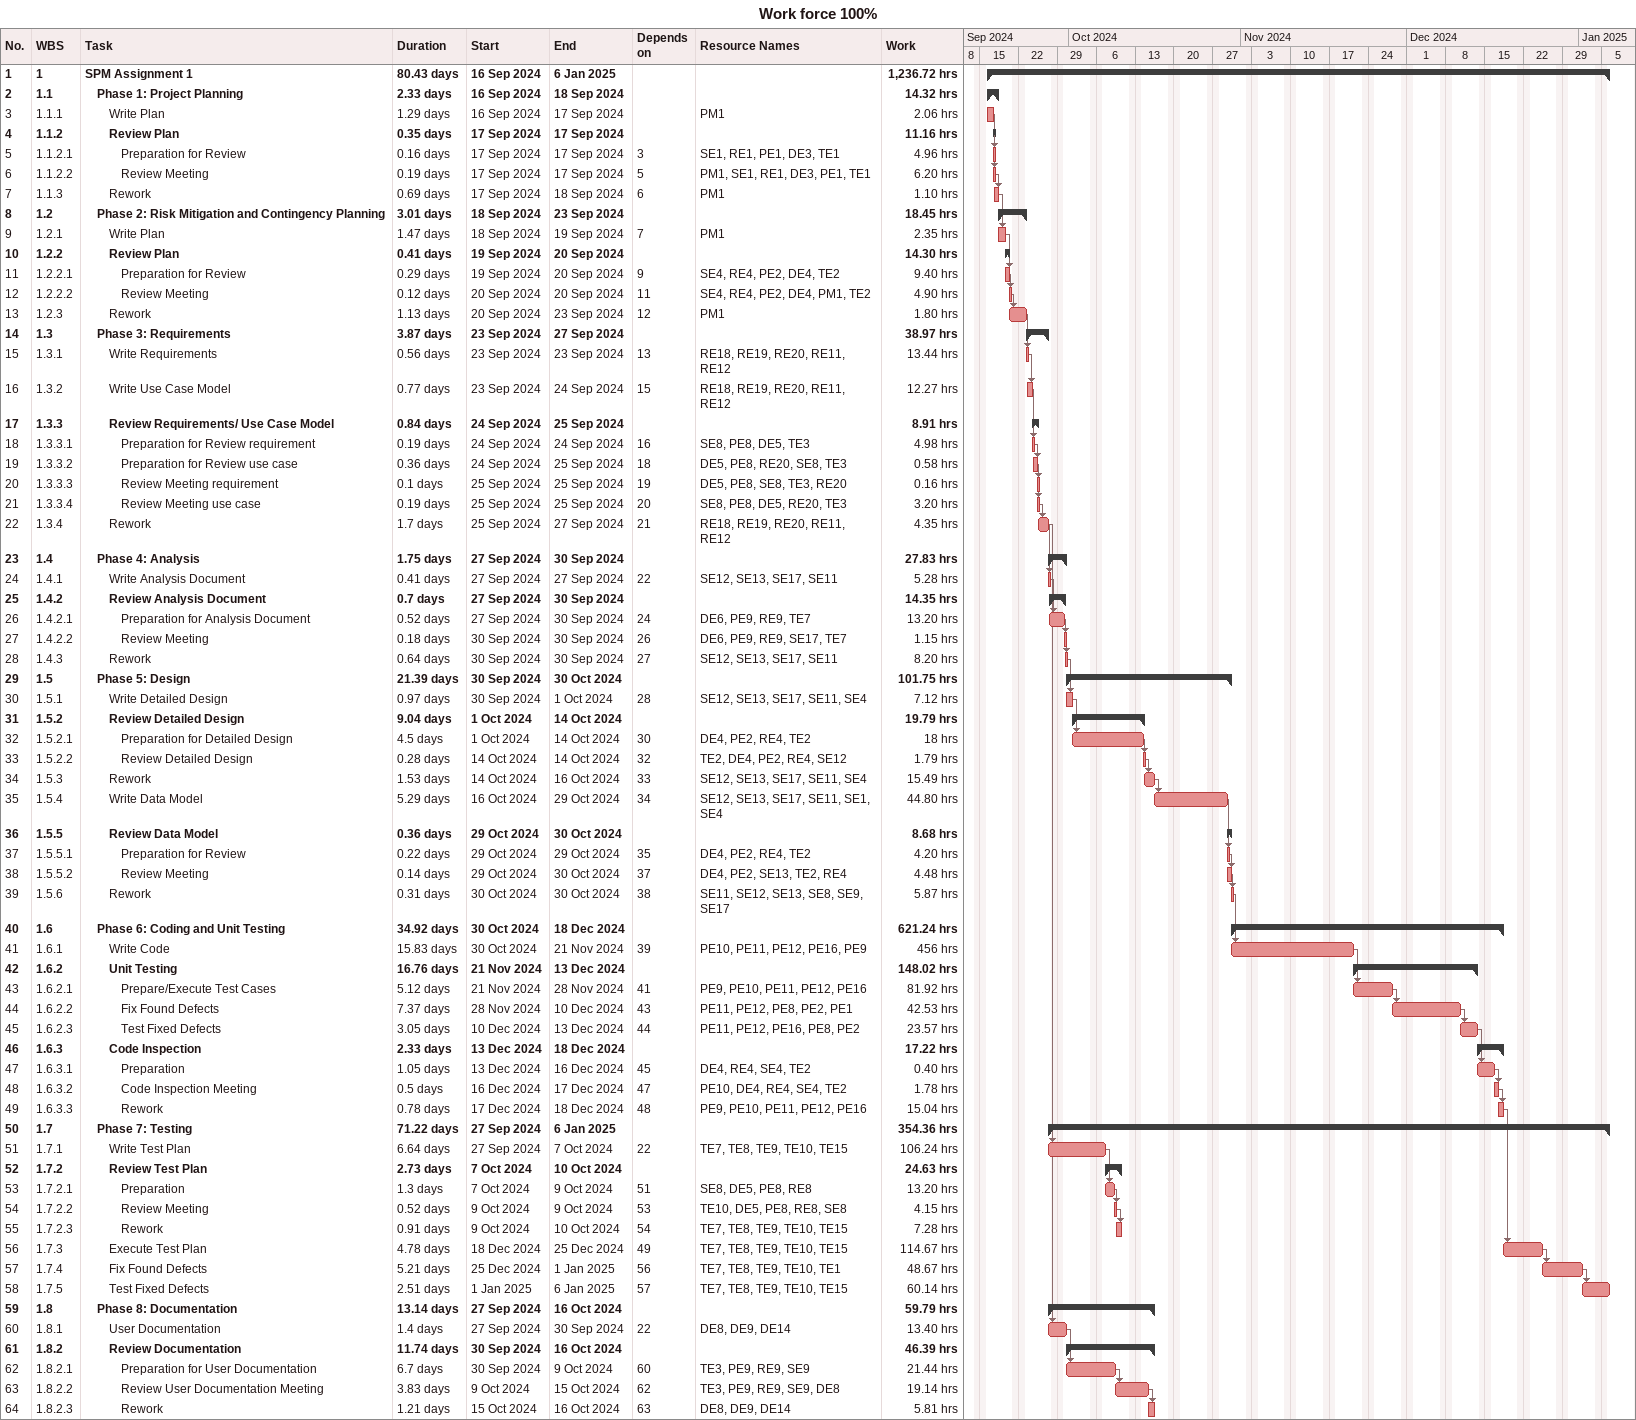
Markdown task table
Work force 100%

| ID | WBS | Task | Duration | Start | Finish | Predecessors | Resources | Work (h) |
|---|---|---|---|---|---|---|---|---|
| 1 | 1 | **SPM Assignment 1** | 80.43d | 2024-09-16 | 2025-01-06 |  |  | 1236.72 |
| 2 | 1.1 | **Phase 1: Project Planning** | 2.33d | 2024-09-16 | 2024-09-18 |  |  | 14.32 |
| 3 | 1.1.1 | Write Plan | 1.29d | 2024-09-16 | 2024-09-17 |  | PM1 | 2.06 |
| 4 | 1.1.2 | **Review Plan** | 0.35d | 2024-09-17 | 2024-09-17 |  |  | 11.16 |
| 5 | 1.1.2.1 | Preparation for Review | 0.16d | 2024-09-17 | 2024-09-17 | 3 | SE1, RE1, PE1, DE3, TE1 | 4.96 |
| 6 | 1.1.2.2 | Review Meeting | 0.19d | 2024-09-17 | 2024-09-17 | 5 | PM1, SE1, RE1, DE3, PE1, TE1 | 6.20 |
| 7 | 1.1.3 | Rework | 0.69d | 2024-09-17 | 2024-09-18 | 6 | PM1 | 1.10 |
| 8 | 1.2 | **Phase 2: Risk Mitigation and Contingency Planning** | 3.01d | 2024-09-18 | 2024-09-23 |  |  | 18.45 |
| 9 | 1.2.1 | Write Plan | 1.47d | 2024-09-18 | 2024-09-19 | 7 | PM1 | 2.35 |
| 10 | 1.2.2 | **Review Plan** | 0.41d | 2024-09-19 | 2024-09-20 |  |  | 14.30 |
| 11 | 1.2.2.1 | Preparation for Review | 0.29d | 2024-09-19 | 2024-09-20 | 9 | SE4, RE4, PE2, DE4, TE2 | 9.40 |
| 12 | 1.2.2.2 | Review Meeting | 0.12d | 2024-09-20 | 2024-09-20 | 11 | SE4, RE4, PE2, DE4, PM1, TE2 | 4.90 |
| 13 | 1.2.3 | Rework | 1.13d | 2024-09-20 | 2024-09-23 | 12 | PM1 | 1.80 |
| 14 | 1.3 | **Phase 3: Requirements** | 3.87d | 2024-09-23 | 2024-09-27 |  |  | 38.97 |
| 15 | 1.3.1 | Write Requirements | 0.56d | 2024-09-23 | 2024-09-23 | 13 | RE18, RE19, RE20, RE11, RE12 | 13.44 |
| 16 | 1.3.2 | Write Use Case Model | 0.77d | 2024-09-23 | 2024-09-24 | 15 | RE18, RE19, RE20, RE11, RE12 | 12.27 |
| 17 | 1.3.3 | **Review Requirements/ Use Case Model** | 0.84d | 2024-09-24 | 2024-09-25 |  |  | 8.91 |
| 18 | 1.3.3.1 | Preparation for Review requirement | 0.19d | 2024-09-24 | 2024-09-24 | 16 | SE8, PE8, DE5, TE3 | 4.98 |
| 19 | 1.3.3.2 | Preparation for Review use case | 0.36d | 2024-09-24 | 2024-09-25 | 18 | DE5, PE8, RE20, SE8, TE3 | 0.58 |
| 20 | 1.3.3.3 | Review Meeting requirement | 0.1d | 2024-09-25 | 2024-09-25 | 19 | DE5, PE8, SE8, TE3, RE20 | 0.16 |
| 21 | 1.3.3.4 | Review Meeting use case | 0.19d | 2024-09-25 | 2024-09-25 | 20 | SE8, PE8, DE5, RE20, TE3 | 3.20 |
| 22 | 1.3.4 | Rework | 1.7d | 2024-09-25 | 2024-09-27 | 21 | RE18, RE19, RE20, RE11, RE12 | 4.35 |
| 23 | 1.4 | **Phase 4: Analysis** | 1.75d | 2024-09-27 | 2024-09-30 |  |  | 27.83 |
| 24 | 1.4.1 | Write Analysis Document | 0.41d | 2024-09-27 | 2024-09-27 | 22 | SE12, SE13, SE17, SE11 | 5.28 |
| 25 | 1.4.2 | **Review Analysis Document** | 0.7d | 2024-09-27 | 2024-09-30 |  |  | 14.35 |
| 26 | 1.4.2.1 | Preparation for Analysis Document | 0.52d | 2024-09-27 | 2024-09-30 | 24 | DE6, PE9, RE9, TE7 | 13.20 |
| 27 | 1.4.2.2 | Review Meeting | 0.18d | 2024-09-30 | 2024-09-30 | 26 | DE6, PE9, RE9, SE17, TE7 | 1.15 |
| 28 | 1.4.3 | Rework | 0.64d | 2024-09-30 | 2024-09-30 | 27 | SE12, SE13, SE17, SE11 | 8.20 |
| 29 | 1.5 | **Phase 5: Design** | 21.39d | 2024-09-30 | 2024-10-30 |  |  | 101.75 |
| 30 | 1.5.1 | Write Detailed Design | 0.97d | 2024-09-30 | 2024-10-01 | 28 | SE12, SE13, SE17, SE11, SE4 | 7.12 |
| 31 | 1.5.2 | **Review Detailed Design** | 9.04d | 2024-10-01 | 2024-10-14 |  |  | 19.79 |
| 32 | 1.5.2.1 | Preparation for Detailed Design | 4.5d | 2024-10-01 | 2024-10-14 | 30 | DE4, PE2, RE4, TE2 | 18 |
| 33 | 1.5.2.2 | Review Detailed Design | 0.28d | 2024-10-14 | 2024-10-14 | 32 | TE2, DE4, PE2, RE4, SE12 | 1.79 |
| 34 | 1.5.3 | Rework | 1.53d | 2024-10-14 | 2024-10-16 | 33 | SE12, SE13, SE17, SE11, SE4 | 15.49 |
| 35 | 1.5.4 | Write Data Model | 5.29d | 2024-10-16 | 2024-10-29 | 34 | SE12, SE13, SE17, SE11, SE1, SE4 | 44.80 |
| 36 | 1.5.5 | **Review Data Model** | 0.36d | 2024-10-29 | 2024-10-30 |  |  | 8.68 |
| 37 | 1.5.5.1 | Preparation for Review | 0.22d | 2024-10-29 | 2024-10-29 | 35 | DE4, PE2, RE4, TE2 | 4.20 |
| 38 | 1.5.5.2 | Review Meeting | 0.14d | 2024-10-29 | 2024-10-30 | 37 | DE4, PE2, SE13, TE2, RE4 | 4.48 |
| 39 | 1.5.6 | Rework | 0.31d | 2024-10-30 | 2024-10-30 | 38 | SE11, SE12, SE13, SE8, SE9, SE17 | 5.87 |
| 40 | 1.6 | **Phase 6: Coding and Unit Testing** | 34.92d | 2024-10-30 | 2024-12-18 |  |  | 621.24 |
| 41 | 1.6.1 | Write Code | 15.83d | 2024-10-30 | 2024-11-21 | 39 | PE10, PE11, PE12, PE16, PE9 | 456 |
| 42 | 1.6.2 | **Unit Testing** | 16.76d | 2024-11-21 | 2024-12-13 |  |  | 148.02 |
| 43 | 1.6.2.1 | Prepare/Execute Test Cases | 5.12d | 2024-11-21 | 2024-11-28 | 41 | PE9, PE10, PE11, PE12, PE16 | 81.92 |
| 44 | 1.6.2.2 | Fix Found Defects | 7.37d | 2024-11-28 | 2024-12-10 | 43 | PE11, PE12, PE8, PE2, PE1 | 42.53 |
| 45 | 1.6.2.3 | Test Fixed Defects | 3.05d | 2024-12-10 | 2024-12-13 | 44 | PE11, PE12, PE16, PE8, PE2 | 23.57 |
| 46 | 1.6.3 | **Code Inspection** | 2.33d | 2024-12-13 | 2024-12-18 |  |  | 17.22 |
| 47 | 1.6.3.1 | Preparation | 1.05d | 2024-12-13 | 2024-12-16 | 45 | DE4, RE4, SE4, TE2 | 0.40 |
| 48 | 1.6.3.2 | Code Inspection Meeting | 0.5d | 2024-12-16 | 2024-12-17 | 47 | PE10, DE4, RE4, SE4, TE2 | 1.78 |
| 49 | 1.6.3.3 | Rework | 0.78d | 2024-12-17 | 2024-12-18 | 48 | PE9, PE10, PE11, PE12, PE16 | 15.04 |
| 50 | 1.7 | **Phase 7: Testing** | 71.22d | 2024-09-27 | 2025-01-06 |  |  | 354.36 |
| 51 | 1.7.1 | Write Test Plan | 6.64d | 2024-09-27 | 2024-10-07 | 22 | TE7, TE8, TE9, TE10, TE15 | 106.24 |
| 52 | 1.7.2 | **Review Test Plan** | 2.73d | 2024-10-07 | 2024-10-10 |  |  | 24.63 |
| 53 | 1.7.2.1 | Preparation | 1.3d | 2024-10-07 | 2024-10-09 | 51 | SE8, DE5, PE8, RE8 | 13.20 |
| 54 | 1.7.2.2 | Review Meeting | 0.52d | 2024-10-09 | 2024-10-09 | 53 | TE10, DE5, PE8, RE8, SE8 | 4.15 |
| 55 | 1.7.2.3 | Rework | 0.91d | 2024-10-09 | 2024-10-10 | 54 | TE7, TE8, TE9, TE10, TE15 | 7.28 |
| 56 | 1.7.3 | Execute Test Plan | 4.78d | 2024-12-18 | 2024-12-25 | 49 | TE7, TE8, TE9, TE10, TE15 | 114.67 |
| 57 | 1.7.4 | Fix Found Defects | 5.21d | 2024-12-25 | 2025-01-01 | 56 | TE7, TE8, TE9, TE10, TE1 | 48.67 |
| 58 | 1.7.5 | Test Fixed Defects | 2.51d | 2025-01-01 | 2025-01-06 | 57 | TE7, TE8, TE9, TE10, TE15 | 60.14 |
| 59 | 1.8 | **Phase 8: Documentation** | 13.14d | 2024-09-27 | 2024-10-16 |  |  | 59.79 |
| 60 | 1.8.1 | User Documentation | 1.4d | 2024-09-27 | 2024-09-30 | 22 | DE8, DE9, DE14 | 13.40 |
| 61 | 1.8.2 | **Review Documentation** | 11.74d | 2024-09-30 | 2024-10-16 |  |  | 46.39 |
| 62 | 1.8.2.1 | Preparation for User Documentation | 6.7d | 2024-09-30 | 2024-10-09 | 60 | TE3, PE9, RE9, SE9 | 21.44 |
| 63 | 1.8.2.2 | Review User Documentation Meeting | 3.83d | 2024-10-09 | 2024-10-15 | 62 | TE3, PE9, RE9, SE9, DE8 | 19.14 |
| 64 | 1.8.2.3 | Rework | 1.21d | 2024-10-15 | 2024-10-16 | 63 | DE8, DE9, DE14 | 5.81 |
